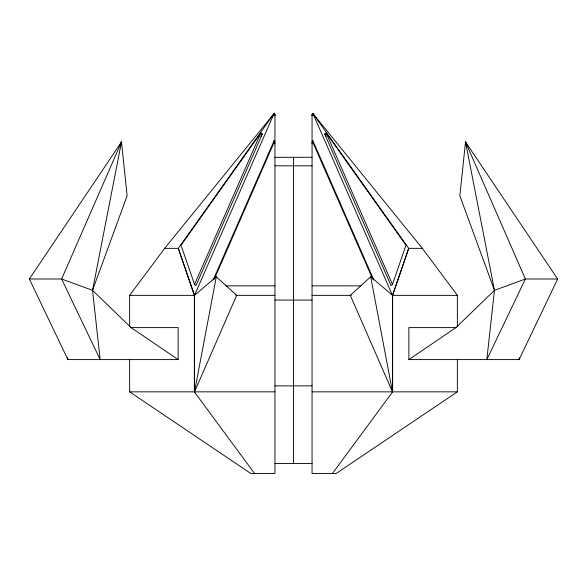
<?xml version="1.0" encoding="UTF-8"?>
<svg xmlns="http://www.w3.org/2000/svg" width="587" height="587" viewBox="0 0 587 587"><rect width="100%" height="100%" fill="white"/><g stroke="black" fill="none" stroke-linecap="round" stroke-linejoin="round"><path stroke-width="0.88" d="M408.868 359.589L519.099 359.589L557.65 279.008L465.506 141.929L459.863 195.779L494.467 290.323L486.836 359.589L525.387 279.008L465.506 141.929L494.467 290.323L455.908 327.612L408.868 359.589L408.868 327.612L456.51 327.612M519.099 359.589L519.297 357.762M194.517 391.845L216.295 276.8L236.678 295.356L194.517 391.845L194.517 295.356L178.301 248.352L274.092 113.518L274.943 114.553L274.943 473.482L250.803 473.482L129.646 391.845L129.646 359.985M178.132 359.589L131.092 327.612L92.533 290.323L127.137 195.779L121.494 141.929L61.613 279.008L100.164 359.589L92.533 290.323L121.494 141.929L29.35 279.008L67.901 359.589L178.132 359.589L178.132 327.612L130.49 327.612M332.425 473.482L392.644 391.845L392.644 295.356L408.699 248.352L312.908 113.518L312.057 114.553L312.057 473.482L336.197 473.482L457.354 391.845L457.354 359.985M392.461 284.409L405.977 245.234L326.152 132.882L324.721 134.063L391.03 285.59L392.461 284.409L326.152 132.882M457.354 295.356L392.483 295.356L370.705 276.8L350.322 295.356L392.483 391.845L392.483 295.356L408.699 248.352L422.332 248.352L457.354 295.356L457.354 326.306M120.452 144.461L121.494 141.929M194.539 284.409L260.848 132.882L262.279 134.063L195.97 285.59L194.539 284.409L181.023 245.234L260.848 132.882M129.646 326.306L129.646 295.356L194.517 295.356L274.092 113.518L274.943 114.7M213.184 279.977L274.21 140.52L274.943 142.164M214.292 279.096L274.21 142.164L274.21 140.52M312.057 115.426L312.908 113.518L422.332 248.352M312.057 142.164L312.79 140.52L373.816 279.977M312.057 143.8L312.79 140.52M273.322 115.169L274.092 113.518L274.943 115.301M312.057 115.301L312.908 113.518L313.678 115.169M260.694 136.294L262.279 134.063M312.057 114.7L312.908 113.518L392.483 295.356M129.646 295.356L164.668 248.352L274.092 113.518L274.943 115.426M194.517 295.356L216.295 276.8M494.467 290.323L525.387 279.008L557.65 279.008M274.943 157.301L312.057 157.301M274.943 165.82L312.057 165.82M164.668 248.352L178.301 248.352L194.356 295.356L194.356 391.845L254.575 473.482M29.35 279.008L61.613 279.008L92.533 290.323M226.017 285.862L274.943 285.862M312.057 285.862L360.983 285.862M235.644 295.356L274.943 295.356M312.057 295.356L351.356 295.356M274.943 300.067L312.057 300.067M274.943 385.879L312.057 385.879M129.646 391.845L274.943 391.845M312.057 391.845L457.354 391.845M274.943 463.554L312.057 463.554M324.721 134.063L326.306 136.294M274.21 142.164L274.943 143.8M312.79 142.164L372.708 279.096M465.506 141.929L466.548 144.461M370.705 276.8L392.483 391.845M67.703 357.762L67.901 359.589M293.5 157.301L293.5 463.554"/></g></svg>
